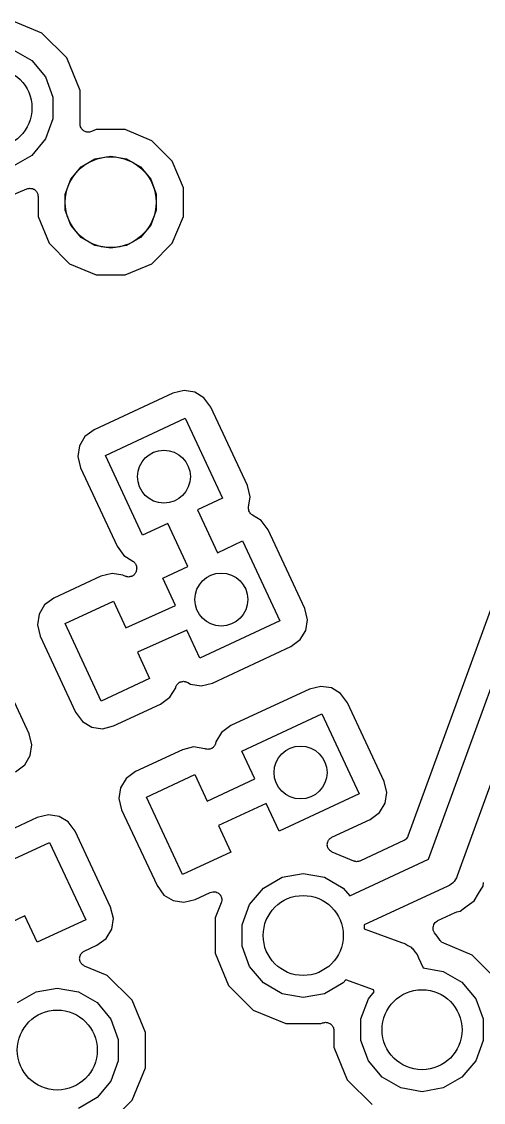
# Model space of a CAD drawing. Extents: x 24 to 196, y -189 to -31.
# Drawn here: x 54.9 to 63.54, y -149.93 to -129.69 of the extents above; entities that cross this region are included whole.
import ezdxf

# ---------------------------------------------------------------- set-up
doc = ezdxf.new("R2010")
doc.units = 0
doc.header["$MEASUREMENT"] = 0
doc.layers.add('BLACK', color=7, linetype='CONTINUOUS')

msp = doc.modelspace()

# ---------------------------------------------------------------- linework, layer by layer
at = {"layer": 'BLACK', "linetype": 'CONTINUOUS'}
for p, q in [((55.2781, -129.908), (54.7547, -129.691)), ((55.7426, -130.372), (55.2781, -129.908)), ((54.7399, -130.217), (55.0889, -130.418)), ((55.0889, -130.418), (55.348, -130.727)), ((55.9939, -130.979), (55.7426, -130.372)), ((55.348, -130.727), (55.4859, -131.106)), ((55.4859, -131.106), (55.4859, -131.509)), ((55.9939, -131.611), (55.9939, -130.979)), ((55.4859, -131.509), (55.348, -131.888)), ((55.9968, -131.628), (55.9939, -131.611)), ((55.9975, -131.644), (55.9968, -131.628)), ((56.0014, -131.653), (55.9975, -131.644)), ((56.0031, -131.663), (56.0014, -131.653)), ((56.0114, -131.678), (56.0031, -131.663)), ((56.0178, -131.693), (56.0114, -131.678)), ((56.0245, -131.7), (56.0178, -131.693)), ((56.0296, -131.709), (56.0245, -131.7)), ((56.0423, -131.72), (56.0296, -131.709)), ((56.0535, -131.732), (56.0423, -131.72)), ((56.0624, -131.737), (56.0535, -131.732)), ((56.0701, -131.743), (56.0624, -131.737)), ((56.0857, -131.749), (56.0701, -131.743)), ((56.1005, -131.756), (56.0857, -131.749)), ((56.1104, -131.758), (56.1005, -131.756)), ((56.1198, -131.761), (56.1104, -131.758)), ((56.1365, -131.761), (56.1198, -131.761)), ((56.1529, -131.763), (56.1365, -131.761)), ((56.1627, -131.761), (56.1529, -131.763)), ((56.1728, -131.761), (56.1627, -131.761)), ((56.1884, -131.756), (56.1728, -131.761)), ((56.2046, -131.752), (56.1884, -131.756)), ((56.2971, -131.714), (56.2046, -131.752)), ((56.8377, -131.714), (56.2971, -131.714)), ((57.3371, -131.921), (56.8377, -131.714)), ((55.348, -131.888), (55.0889, -132.196)), ((57.7194, -132.303), (57.3371, -131.921)), ((55.0889, -132.196), (54.7399, -132.398)), ((56.012, -132.411), (56.2718, -132.261)), ((56.2718, -132.261), (56.5674, -132.209)), ((56.5674, -132.209), (56.8629, -132.261)), ((56.8629, -132.261), (57.1227, -132.411)), ((57.9263, -132.802), (57.7194, -132.303)), ((55.8191, -132.641), (56.012, -132.411)), ((57.1227, -132.411), (57.3156, -132.641)), ((55.7165, -132.923), (55.8191, -132.641)), ((57.3156, -132.641), (57.4183, -132.923)), ((54.6713, -132.958), (54.9977, -132.823)), ((54.9977, -132.823), (55.014, -132.819)), ((55.014, -132.819), (55.0296, -132.814)), ((55.0296, -132.814), (55.0396, -132.814)), ((55.0396, -132.814), (55.0494, -132.812)), ((55.0494, -132.812), (55.0659, -132.814)), ((55.0659, -132.814), (55.0825, -132.814)), ((55.0825, -132.814), (55.092, -132.817)), ((55.092, -132.817), (55.1019, -132.818)), ((55.1019, -132.818), (55.1166, -132.826)), ((55.1166, -132.826), (55.1323, -132.832)), ((55.1323, -132.832), (55.1399, -132.838)), ((55.1399, -132.838), (55.1488, -132.843)), ((55.1488, -132.843), (55.1601, -132.855)), ((55.1601, -132.855), (55.1728, -132.866)), ((55.1728, -132.866), (55.1778, -132.875)), ((55.1778, -132.875), (55.1846, -132.882)), ((55.1846, -132.882), (55.191, -132.897)), ((55.191, -132.897), (55.1993, -132.912)), ((55.1993, -132.912), (55.201, -132.922)), ((55.201, -132.922), (55.2049, -132.931)), ((55.2049, -132.931), (55.2056, -132.947)), ((55.2056, -132.947), (55.2085, -132.964)), ((55.2085, -132.964), (55.2085, -133.343)), ((55.7165, -133.223), (55.7165, -132.923)), ((57.4183, -132.923), (57.4183, -133.223)), ((57.9263, -133.343), (57.9263, -132.802)), ((55.2085, -133.343), (55.4153, -133.842)), ((55.8191, -133.505), (55.7165, -133.223)), ((57.4183, -133.223), (57.3156, -133.505)), ((57.7194, -133.842), (57.9263, -133.343)), ((56.012, -133.734), (55.8191, -133.505)), ((57.3156, -133.505), (57.1227, -133.734)), ((56.2718, -133.884), (56.012, -133.734)), ((57.1227, -133.734), (56.8629, -133.884)), ((55.4153, -133.842), (55.7976, -134.225)), ((56.5674, -133.937), (56.2718, -133.884)), ((56.8629, -133.884), (56.5674, -133.937)), ((57.3371, -134.225), (57.7194, -133.842)), ((55.7976, -134.225), (56.2971, -134.431)), ((56.8377, -134.431), (57.3371, -134.225)), ((56.2971, -134.431), (56.8377, -134.431)), ((57.9399, -136.599), (57.7288, -136.65)), ((58.1397, -136.63), (57.9399, -136.599)), ((57.7288, -136.65), (56.2597, -137.336)), ((58.3125, -136.734), (58.1397, -136.63)), ((58.441, -136.91), (58.3125, -136.734)), ((59.1261, -138.379), (58.441, -136.91)), ((56.4662, -137.814), (57.9625, -137.116)), ((57.9625, -137.116), (58.6603, -138.613)), ((56.2597, -137.336), (56.0844, -137.464)), ((55.9795, -137.637), (55.9488, -137.837)), ((56.0844, -137.464), (55.9795, -137.637)), ((55.9488, -137.837), (56.0004, -138.048)), ((57.164, -139.31), (56.4662, -137.814)), ((56.0004, -138.048), (56.6855, -139.517)), ((59.1777, -138.59), (59.1261, -138.379)), ((58.6603, -138.613), (58.189, -138.832)), ((59.1482, -138.782), (59.1777, -138.59)), ((58.189, -138.832), (58.564, -139.638)), ((59.1464, -138.802), (59.1484, -138.792)), ((59.149, -138.818), (59.1464, -138.802)), ((59.1484, -138.792), (59.1482, -138.782)), ((59.1493, -138.835), (59.149, -138.818)), ((59.153, -138.844), (59.1493, -138.835)), ((59.1545, -138.854), (59.153, -138.844)), ((59.1625, -138.869), (59.1545, -138.854)), ((59.1685, -138.884), (59.1625, -138.869)), ((59.1751, -138.892), (59.1685, -138.884)), ((59.1799, -138.901), (59.1751, -138.892)), ((59.1924, -138.912), (59.1799, -138.901)), ((59.2034, -138.924), (59.1924, -138.912)), ((59.2122, -138.929), (59.2034, -138.924)), ((59.2197, -138.936), (59.2122, -138.929)), ((59.3859, -139.036), (59.2197, -138.936)), ((59.5145, -139.212), (59.3859, -139.036)), ((57.6365, -139.09), (57.164, -139.31)), ((58.0116, -139.896), (57.6365, -139.09)), ((60.1995, -140.681), (59.5145, -139.212)), ((58.564, -139.638), (59.036, -139.418)), ((59.036, -139.418), (59.7337, -140.915)), ((56.6855, -139.517), (56.814, -139.692)), ((64.1134, -139.504), (62.1313, -144.945)), ((62.5151, -145.375), (64.6187, -139.601)), ((56.814, -139.692), (56.9802, -139.793)), ((56.9802, -139.793), (56.9878, -139.8)), ((56.9878, -139.8), (56.9966, -139.804)), ((56.9966, -139.804), (57.0075, -139.817)), ((57.0075, -139.817), (57.02, -139.828)), ((57.02, -139.828), (57.0248, -139.837)), ((57.0248, -139.837), (57.0314, -139.844)), ((57.0314, -139.844), (57.0375, -139.86)), ((57.0375, -139.86), (57.0455, -139.874)), ((56.5953, -140.025), (56.3842, -140.077)), ((56.7951, -140.056), (56.5953, -140.025)), ((56.8195, -140.071), (56.7951, -140.056)), ((56.9848, -140.064), (56.9718, -140.074)), ((56.999, -140.055), (56.9848, -140.064)), ((57.0053, -140.047), (56.999, -140.055)), ((57.0131, -140.041), (57.0053, -140.047)), ((57.0217, -140.027), (57.0131, -140.041)), ((57.0321, -140.014), (57.0217, -140.027)), ((57.0354, -140.004), (57.0321, -140.014)), ((57.0406, -139.996), (57.0354, -140.004)), ((57.0438, -139.979), (57.0406, -139.996)), ((57.0491, -139.964), (57.0438, -139.979)), ((57.0455, -139.874), (57.047, -139.884)), ((57.047, -139.884), (57.0506, -139.894)), ((57.0518, -139.947), (57.0491, -139.964)), ((57.0506, -139.894), (57.051, -139.91)), ((57.051, -139.91), (57.0535, -139.927)), ((57.0535, -139.927), (57.0516, -139.936)), ((57.0516, -139.936), (57.0518, -139.947)), ((57.5397, -140.116), (58.0116, -139.896)), ((65.1529, -139.915), (63.0493, -145.69)), ((56.3842, -140.077), (55.5051, -140.487)), ((56.835, -140.077), (56.8195, -140.071)), ((56.8495, -140.085), (56.835, -140.077)), ((56.8594, -140.086), (56.8495, -140.085)), ((56.8688, -140.09), (56.8594, -140.086)), ((56.8854, -140.09), (56.8688, -140.09)), ((56.9018, -140.093), (56.8854, -140.09)), ((56.9117, -140.091), (56.9018, -140.093)), ((56.9217, -140.091), (56.9117, -140.091)), ((56.9374, -140.086), (56.9217, -140.091)), ((56.9538, -140.083), (56.9374, -140.086)), ((56.9623, -140.077), (56.9538, -140.083)), ((56.9718, -140.074), (56.9623, -140.077)), ((57.777, -140.625), (57.5397, -140.116)), ((55.3297, -140.615), (55.2249, -140.788)), ((55.5051, -140.487), (55.3297, -140.615)), ((55.7116, -140.965), (56.6179, -140.543)), ((56.6179, -140.543), (56.8512, -141.043)), ((56.8512, -141.043), (57.777, -140.625)), ((55.2249, -140.788), (55.1942, -140.988)), ((60.2512, -140.892), (60.1995, -140.681)), ((55.1942, -140.988), (55.2458, -141.199)), ((56.3878, -142.415), (55.7116, -140.965)), ((59.7337, -140.915), (58.2374, -141.612)), ((60.2204, -141.092), (60.2512, -140.892)), ((55.2458, -141.199), (55.9093, -142.622)), ((57.9917, -141.085), (57.0659, -141.503)), ((58.2374, -141.612), (57.9917, -141.085)), ((59.9403, -141.393), (60.1156, -141.265)), ((60.1156, -141.265), (60.2204, -141.092)), ((58.4712, -142.078), (59.9403, -141.393)), ((55.041, -143.027), (54.3775, -141.604)), ((57.0659, -141.503), (57.2941, -141.993)), ((57.2941, -141.993), (56.3878, -142.415)), ((57.8238, -142.092), (57.8301, -142.084)), ((57.8301, -142.084), (57.8443, -142.075)), ((57.8443, -142.075), (57.8573, -142.065)), ((57.8573, -142.065), (57.8668, -142.062)), ((57.8668, -142.062), (57.8754, -142.057)), ((57.8754, -142.057), (57.8917, -142.053)), ((57.8917, -142.053), (57.9074, -142.048)), ((57.9074, -142.048), (57.9174, -142.048)), ((57.9174, -142.048), (57.9273, -142.046)), ((57.9273, -142.046), (57.9437, -142.049)), ((57.9437, -142.049), (57.9603, -142.049)), ((57.9603, -142.049), (57.9697, -142.053)), ((57.9697, -142.053), (57.9796, -142.054)), ((57.9796, -142.054), (57.9942, -142.062)), ((57.9942, -142.062), (58.0097, -142.068)), ((58.0097, -142.068), (58.0603, -142.099)), ((58.26, -142.13), (58.4712, -142.078)), ((57.676, -142.343), (57.7831, -142.166)), ((57.7831, -142.166), (57.7853, -142.16)), ((57.7853, -142.16), (57.7886, -142.143)), ((57.7886, -142.143), (57.7938, -142.135)), ((57.7938, -142.135), (57.797, -142.125)), ((57.797, -142.125), (57.8074, -142.112)), ((57.8074, -142.112), (57.816, -142.098)), ((57.816, -142.098), (57.8238, -142.092)), ((58.0603, -142.099), (58.26, -142.13)), ((60.286, -142.191), (58.8169, -142.876)), ((60.4971, -142.14), (60.286, -142.191)), ((60.6969, -142.17), (60.4971, -142.14)), ((60.8696, -142.275), (60.6969, -142.17)), ((60.9982, -142.45), (60.8696, -142.275)), ((56.6216, -142.881), (57.5007, -142.471)), ((57.5007, -142.471), (57.676, -142.343)), ((61.6832, -143.92), (60.9982, -142.45)), ((55.9093, -142.622), (56.0379, -142.797)), ((59.0234, -143.355), (60.5197, -142.657)), ((60.5197, -142.657), (61.2175, -144.153)), ((56.0379, -142.797), (56.2107, -142.902)), ((56.4104, -142.933), (56.6216, -142.881)), ((58.8169, -142.876), (58.6415, -143.005)), ((55.0926, -143.238), (55.041, -143.027)), ((56.2107, -142.902), (56.4104, -142.933)), ((58.6415, -143.005), (58.5367, -143.178)), ((55.0619, -143.438), (55.0926, -143.238)), ((58.1193, -143.276), (57.9082, -143.328)), ((58.3274, -143.308), (58.1193, -143.276)), ((58.4477, -143.305), (58.4392, -143.31)), ((58.4572, -143.302), (58.4477, -143.305)), ((58.4702, -143.291), (58.4572, -143.302)), ((58.4844, -143.283), (58.4702, -143.291)), ((58.4907, -143.275), (58.4844, -143.283)), ((58.4985, -143.269), (58.4907, -143.275)), ((58.5071, -143.255), (58.4985, -143.269)), ((58.5175, -143.242), (58.5071, -143.255)), ((58.5208, -143.232), (58.5175, -143.242)), ((58.526, -143.224), (58.5208, -143.232)), ((58.5292, -143.207), (58.526, -143.224)), ((58.5346, -143.191), (58.5292, -143.207)), ((58.5367, -143.178), (58.5346, -143.191)), ((54.9571, -143.611), (55.0619, -143.438)), ((57.9082, -143.328), (57.0291, -143.738)), ((58.3349, -143.313), (58.3274, -143.308)), ((58.3448, -143.314), (58.3349, -143.313)), ((58.3542, -143.318), (58.3448, -143.314)), ((58.3708, -143.318), (58.3542, -143.318)), ((58.3872, -143.321), (58.3708, -143.318)), ((58.3971, -143.319), (58.3872, -143.321)), ((58.4071, -143.319), (58.3971, -143.319)), ((58.4229, -143.314), (58.4071, -143.319)), ((58.4392, -143.31), (58.4229, -143.314)), ((59.2649, -143.873), (59.0234, -143.355)), ((54.7817, -143.739), (54.9571, -143.611)), ((56.8537, -143.867), (56.7489, -144.039)), ((57.0291, -143.738), (56.8537, -143.867)), ((57.2356, -144.217), (58.1419, -143.794)), ((58.1419, -143.794), (58.3727, -144.289)), ((58.3727, -144.289), (59.2649, -143.873)), ((56.7489, -144.039), (56.7182, -144.239)), ((61.7349, -144.131), (61.6832, -143.92)), ((56.7182, -144.239), (56.7698, -144.45)), ((57.9118, -145.667), (57.2356, -144.217)), ((61.2175, -144.153), (59.7211, -144.851)), ((61.7042, -144.33), (61.7349, -144.131)), ((56.7698, -144.45), (57.4333, -145.873)), ((59.4796, -144.333), (58.5874, -144.749)), ((59.7211, -144.851), (59.4796, -144.333)), ((61.424, -144.632), (61.5993, -144.503)), ((61.5993, -144.503), (61.7042, -144.33)), ((55.1892, -144.596), (54.3101, -145.006)), ((55.4004, -144.544), (55.1892, -144.596)), ((55.6001, -144.575), (55.4004, -144.544)), ((55.7729, -144.68), (55.6001, -144.575)), ((55.9015, -144.855), (55.7729, -144.68)), ((60.708, -144.966), (61.424, -144.632)), ((56.565, -146.278), (55.9015, -144.855)), ((58.5874, -144.749), (58.8181, -145.244)), ((54.5167, -145.484), (55.423, -145.062)), ((55.423, -145.062), (56.0992, -146.512)), ((60.6206, -145.09), (60.6232, -145.081)), ((60.6221, -145.107), (60.6206, -145.09)), ((60.6213, -145.124), (60.6221, -145.107)), ((60.6244, -145.133), (60.6213, -145.124)), ((60.6232, -145.081), (60.6236, -145.071)), ((60.6236, -145.071), (60.63, -145.055)), ((60.63, -145.055), (60.6343, -145.039)), ((60.6343, -145.039), (60.6401, -145.031)), ((60.6401, -145.031), (60.6439, -145.022)), ((60.6439, -145.022), (60.6551, -145.01)), ((60.6551, -145.01), (60.6647, -144.996)), ((60.6647, -144.996), (60.6729, -144.99)), ((60.6729, -144.99), (60.6797, -144.983)), ((60.6797, -144.983), (60.6944, -144.975)), ((60.6944, -144.975), (60.708, -144.966)), ((62.0526, -145.03), (61.2414, -145.409)), ((62.058, -145.027), (62.0526, -145.03)), ((62.0642, -145.024), (62.058, -145.027)), ((62.0796, -145.012), (62.0642, -145.024)), ((62.0959, -145), (62.0796, -145.012)), ((62.0997, -144.995), (62.0959, -145)), ((62.1048, -144.99), (62.0997, -144.995)), ((62.1148, -144.973), (62.1048, -144.99)), ((62.1263, -144.957), (62.1148, -144.973)), ((62.128, -144.95), (62.1263, -144.957)), ((62.1313, -144.945), (62.128, -144.95)), ((58.8181, -145.244), (57.9118, -145.667)), ((60.6252, -145.143), (60.6244, -145.133)), ((60.6323, -145.158), (60.6252, -145.143)), ((60.6373, -145.174), (60.6323, -145.158)), ((60.6434, -145.182), (60.6373, -145.174)), ((60.6476, -145.191), (60.6434, -145.182)), ((60.6594, -145.203), (60.6476, -145.191)), ((60.6695, -145.216), (60.6594, -145.203)), ((60.6779, -145.222), (60.6695, -145.216)), ((60.685, -145.229), (60.6779, -145.222)), ((60.7001, -145.236), (60.685, -145.229)), ((60.7141, -145.245), (60.7001, -145.236)), ((61.1186, -145.412), (60.7141, -145.245)), ((61.0397, -146.064), (62.5151, -145.375)), ((61.1284, -145.414), (61.1186, -145.412)), ((61.1375, -145.419), (61.1284, -145.414)), ((61.154, -145.42), (61.1375, -145.419)), ((61.1702, -145.424), (61.154, -145.42)), ((61.1802, -145.422), (61.1702, -145.424)), ((61.1903, -145.423), (61.1802, -145.422)), ((61.2063, -145.419), (61.1903, -145.423)), ((61.2227, -145.417), (61.2063, -145.419)), ((61.2316, -145.412), (61.2227, -145.417)), ((61.2414, -145.409), (61.2316, -145.412)), ((59.4242, -145.917), (59.7733, -145.716)), ((59.7733, -145.716), (60.1702, -145.646)), ((60.1702, -145.646), (60.5672, -145.716)), ((60.5672, -145.716), (60.9163, -145.917)), ((63.0389, -145.728), (63.0157, -145.762)), ((63.0493, -145.69), (63.0389, -145.728)), ((57.4333, -145.873), (57.5619, -146.049)), ((59.1651, -146.226), (59.4242, -145.917)), ((60.9163, -145.917), (61.0397, -146.064)), ((62.8751, -145.88), (61.3132, -146.609)), ((62.913, -145.866), (62.8751, -145.88)), ((62.9441, -145.84), (62.913, -145.866)), ((62.9773, -145.817), (62.9441, -145.84)), ((62.985, -145.806), (62.9773, -145.817)), ((62.9954, -145.797), (62.985, -145.806)), ((63.0157, -145.762), (62.9954, -145.797)), ((63.5025, -145.938), (63.5373, -145.881)), ((63.5373, -145.881), (63.5473, -145.815)), ((57.5619, -146.049), (57.7347, -146.153)), ((57.9344, -146.184), (58.1456, -146.132)), ((58.1456, -146.132), (58.4309, -145.999)), ((58.4309, -145.999), (58.4533, -145.993)), ((58.4533, -145.993), (58.4754, -145.986)), ((58.4754, -145.986), (58.4788, -145.987)), ((58.4788, -145.987), (58.482, -145.986)), ((58.482, -145.986), (58.5051, -145.988)), ((58.5051, -145.988), (58.5283, -145.989)), ((58.5283, -145.989), (58.5314, -145.99)), ((58.5314, -145.99), (58.5347, -145.99)), ((58.5347, -145.99), (58.5557, -146)), ((58.5557, -146), (58.5772, -146.009)), ((58.5772, -146.009), (58.5797, -146.011)), ((58.5797, -146.011), (58.5827, -146.013)), ((58.5827, -146.013), (58.5991, -146.029)), ((58.5991, -146.029), (58.6162, -146.045)), ((58.6162, -146.045), (58.6178, -146.048)), ((58.6178, -146.048), (58.6201, -146.05)), ((58.6201, -146.05), (58.6299, -146.071)), ((58.6299, -146.071), (58.6406, -146.092)), ((58.6406, -146.092), (58.6411, -146.095)), ((58.6411, -146.095), (58.6425, -146.098)), ((58.6425, -146.098), (58.6445, -146.121)), ((58.6445, -146.121), (58.6476, -146.144)), ((63.3695, -146.158), (63.4534, -146.019)), ((63.4534, -146.019), (63.4535, -146.019)), ((63.4535, -146.019), (63.5023, -145.939)), ((63.4535, -146.019), (63.4535, -146.019)), ((63.5023, -145.939), (63.5025, -145.938)), ((56.6166, -146.489), (56.565, -146.278)), ((57.7347, -146.153), (57.9344, -146.184)), ((58.6361, -146.196), (58.5192, -146.478)), ((58.6411, -146.173), (58.6361, -146.196)), ((58.6471, -146.151), (58.6411, -146.173)), ((58.6476, -146.144), (58.6468, -146.147)), ((58.6468, -146.147), (58.6471, -146.151)), ((59.0272, -146.605), (59.1651, -146.226)), ((63.1083, -146.349), (63.1624, -146.309)), ((63.1624, -146.309), (63.1629, -146.309)), ((63.1629, -146.309), (63.2399, -146.253)), ((63.2399, -146.253), (63.24, -146.253)), ((63.24, -146.253), (63.3695, -146.158)), ((63.24, -146.253), (63.24, -146.253)), ((54.9621, -146.44), (54.0399, -146.87)), ((55.1929, -146.934), (54.9621, -146.44)), ((56.0992, -146.512), (55.1929, -146.934)), ((56.5859, -146.689), (56.6166, -146.489)), ((58.5192, -146.478), (58.5192, -147.135)), ((62.6642, -146.544), (62.6843, -146.53)), ((62.6843, -146.53), (62.6859, -146.529)), ((62.6859, -146.529), (62.6872, -146.528)), ((62.6872, -146.528), (63.0158, -146.375)), ((63.0158, -146.375), (63.0303, -146.371)), ((63.0303, -146.371), (63.0441, -146.365)), ((63.0441, -146.365), (63.1083, -146.349)), ((56.4811, -146.862), (56.5859, -146.689)), ((59.0272, -147.008), (59.0272, -146.605)), ((61.3132, -146.609), (61.3132, -146.683)), ((61.3132, -146.683), (62.0093, -146.937)), ((62.5996, -146.656), (62.6, -146.655)), ((62.6023, -146.681), (62.5996, -146.656)), ((62.5998, -146.653), (62.6063, -146.629)), ((62.6, -146.655), (62.5998, -146.653)), ((62.6045, -146.706), (62.6023, -146.681)), ((62.6052, -146.707), (62.6045, -146.706)), ((62.6053, -146.709), (62.6052, -146.707)), ((62.6163, -146.731), (62.6053, -146.709)), ((62.6063, -146.629), (62.6122, -146.605)), ((62.6122, -146.605), (62.6131, -146.604)), ((62.6131, -146.604), (62.6135, -146.602)), ((62.6135, -146.602), (62.6278, -146.582)), ((62.6269, -146.754), (62.6163, -146.731)), ((62.6278, -146.582), (62.6416, -146.561)), ((62.6416, -146.561), (62.6429, -146.56)), ((62.6429, -146.56), (62.6438, -146.559)), ((62.6438, -146.559), (62.6642, -146.544)), ((56.3057, -146.99), (56.4811, -146.862)), ((62.0093, -146.937), (62.074, -146.954)), ((62.628, -146.755), (62.6269, -146.754)), ((62.6287, -146.756), (62.628, -146.755)), ((62.6756, -146.82), (62.6287, -146.756)), ((62.6757, -146.82), (62.6756, -146.82)), ((62.6758, -146.821), (62.6757, -146.82)), ((62.7357, -146.902), (62.6758, -146.821)), ((62.7464, -146.912), (62.7357, -146.902)), ((62.7555, -146.924), (62.7464, -146.912)), ((62.7654, -146.93), (62.7555, -146.924)), ((62.7739, -146.939), (62.7654, -146.93)), ((62.7876, -146.945), (62.7739, -146.939)), ((62.8001, -146.953), (62.7876, -146.945)), ((56.0079, -147.156), (56.0191, -147.143)), ((56.0191, -147.143), (56.0287, -147.13)), ((56.0287, -147.13), (56.0369, -147.124)), ((56.0369, -147.124), (56.0437, -147.117)), ((56.0437, -147.117), (56.0584, -147.109)), ((56.0584, -147.109), (56.072, -147.099)), ((56.072, -147.099), (56.3057, -146.99)), ((58.5192, -147.135), (58.7706, -147.742)), ((59.1651, -147.387), (59.0272, -147.008)), ((62.074, -146.954), (62.1296, -146.993)), ((62.1296, -146.993), (62.1884, -147.027)), ((62.1884, -147.027), (62.2026, -147.044)), ((62.2026, -147.044), (62.2209, -147.056)), ((62.2209, -147.056), (62.2599, -147.112)), ((62.2599, -147.112), (62.3035, -147.164)), ((63.3299, -147.172), (62.8001, -146.953)), ((55.9846, -147.224), (55.9872, -147.214)), ((55.9861, -147.241), (55.9846, -147.224)), ((55.9853, -147.257), (55.9861, -147.241)), ((55.9884, -147.267), (55.9853, -147.257)), ((55.9872, -147.214), (55.9876, -147.204)), ((55.9876, -147.204), (55.994, -147.189)), ((55.9892, -147.277), (55.9884, -147.267)), ((55.9963, -147.292), (55.9892, -147.277)), ((55.994, -147.189), (55.9983, -147.173)), ((56.0013, -147.308), (55.9963, -147.292)), ((55.9983, -147.173), (56.0041, -147.165)), ((56.0074, -147.316), (56.0013, -147.308)), ((56.0041, -147.165), (56.0079, -147.156)), ((56.0116, -147.325), (56.0074, -147.316)), ((56.0234, -147.337), (56.0116, -147.325)), ((56.0335, -147.35), (56.0234, -147.337)), ((56.0419, -147.355), (56.0335, -147.35)), ((62.3035, -147.164), (62.3263, -147.227)), ((62.3263, -147.227), (62.4141, -147.414)), ((63.7944, -147.636), (63.3299, -147.172)), ((56.049, -147.362), (56.0419, -147.355)), ((56.0641, -147.369), (56.049, -147.362)), ((56.0781, -147.378), (56.0641, -147.369)), ((56.5014, -147.554), (56.0781, -147.378)), ((56.9658, -148.018), (56.5014, -147.554)), ((59.4242, -147.695), (59.1651, -147.387)), ((62.4141, -147.414), (62.7917, -147.481)), ((62.7917, -147.481), (63.1407, -147.683)), ((58.7706, -147.742), (59.235, -148.206)), ((59.7733, -147.897), (59.4242, -147.695)), ((60.9163, -147.695), (60.5672, -147.897)), ((60.965, -147.637), (60.9163, -147.695)), ((61.4855, -147.827), (60.965, -147.637)), ((63.1407, -147.683), (63.3998, -147.991)), ((54.8202, -148.064), (55.1692, -147.863)), ((55.1692, -147.863), (55.5662, -147.793)), ((55.5662, -147.793), (55.9632, -147.863)), ((55.9632, -147.863), (56.3122, -148.064)), ((60.1702, -147.967), (59.7733, -147.897)), ((60.5672, -147.897), (60.1702, -147.967)), ((61.3896, -147.991), (61.5005, -147.859)), ((61.5005, -147.859), (61.4855, -147.827)), ((56.3122, -148.064), (56.5713, -148.373)), ((57.2172, -148.625), (56.9658, -148.018)), ((61.2517, -148.37), (61.3896, -147.991)), ((63.3998, -147.991), (63.5377, -148.37)), ((59.235, -148.206), (59.8418, -148.457)), ((56.5713, -148.373), (56.7092, -148.752)), ((59.8418, -148.457), (60.4986, -148.457)), ((60.4986, -148.457), (60.533, -148.443)), ((60.533, -148.443), (60.5492, -148.44)), ((60.5492, -148.44), (60.5648, -148.434)), ((60.5648, -148.434), (60.5749, -148.434)), ((60.5749, -148.434), (60.5847, -148.432)), ((60.5847, -148.432), (60.6011, -148.434)), ((60.6011, -148.434), (60.6178, -148.434)), ((60.6178, -148.434), (60.6272, -148.437)), ((60.6272, -148.437), (60.6371, -148.439)), ((60.6371, -148.439), (60.6519, -148.446)), ((60.6519, -148.446), (60.6675, -148.452)), ((60.6675, -148.452), (60.6752, -148.458)), ((60.6752, -148.458), (60.6841, -148.463)), ((60.6841, -148.463), (60.6953, -148.475)), ((60.6953, -148.475), (60.708, -148.486)), ((60.708, -148.486), (60.7131, -148.495)), ((60.7131, -148.495), (60.7198, -148.502)), ((60.7198, -148.502), (60.7262, -148.517)), ((60.7262, -148.517), (60.7345, -148.532)), ((60.7345, -148.532), (60.7363, -148.542)), ((60.7363, -148.542), (60.7401, -148.551)), ((60.7401, -148.551), (60.7408, -148.568)), ((61.2517, -148.773), (61.2517, -148.37)), ((63.5377, -148.37), (63.5377, -148.773)), ((56.7092, -148.752), (56.7092, -149.155)), ((57.2172, -149.282), (57.2172, -148.625)), ((60.7408, -148.568), (60.7437, -148.584)), ((60.7437, -148.584), (60.7437, -148.9)), ((60.7437, -148.9), (60.9951, -149.507)), ((61.3896, -149.152), (61.2517, -148.773)), ((63.5377, -148.773), (63.3998, -149.152)), ((56.7092, -149.155), (56.5713, -149.534)), ((61.6487, -149.461), (61.3896, -149.152)), ((63.3998, -149.152), (63.1407, -149.461)), ((56.9658, -149.888), (57.2172, -149.282)), ((56.5713, -149.534), (56.3122, -149.842)), ((60.9951, -149.507), (61.4595, -149.971)), ((61.9977, -149.662), (61.6487, -149.461)), ((63.1407, -149.461), (62.7917, -149.662)), ((62.3947, -149.732), (61.9977, -149.662)), ((62.7917, -149.662), (62.3947, -149.732)), ((56.3122, -149.842), (55.9632, -150.044)), ((56.5507, -150.304), (56.9658, -149.888))]:
    msp.add_line(p, q, dxfattribs=at)
at = {"layer": 'BLACK'}
for centre, radius in [((54.3429, -131.307), 0.7493), ((56.5674, -133.073), 0.8509), ((57.5633, -138.213), 0.4953), ((58.6367, -140.515), 0.4953), ((60.1204, -143.754), 0.4953), ((60.1702, -146.806), 0.7493), ((62.3947, -148.572), 0.7493), ((55.5662, -148.953), 0.7493)]:
    msp.add_circle(centre, radius, dxfattribs=at)

doc.saveas('drawing.dxf')
